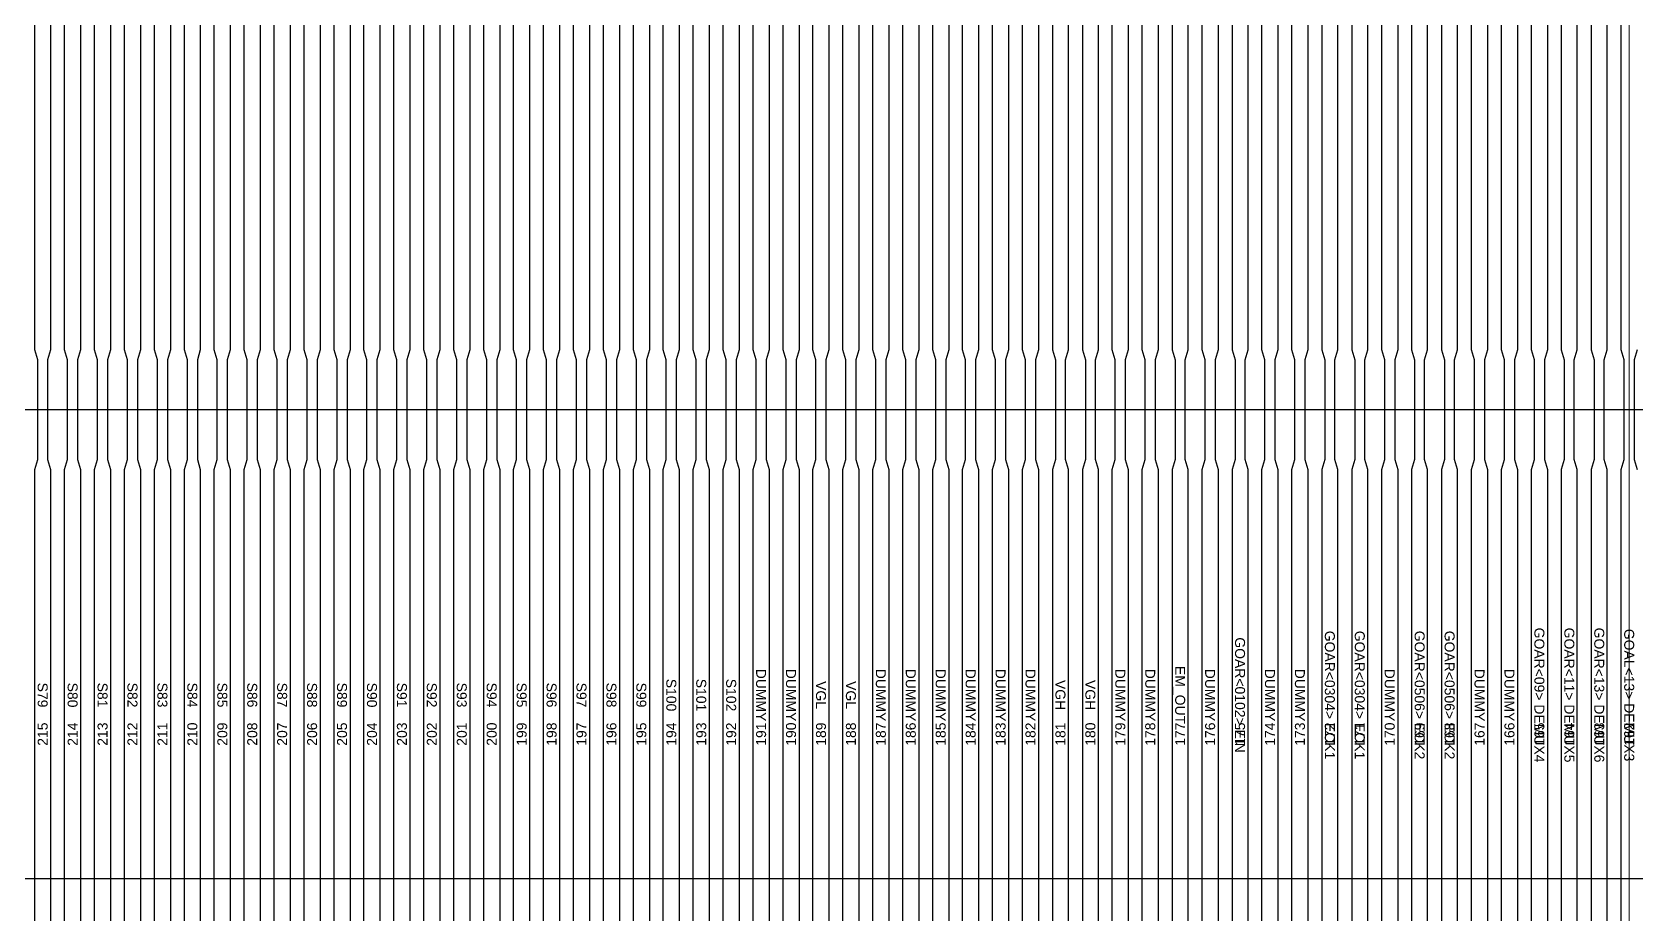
# Model space of a CAD drawing. Extents: x 10 to 206, y -65 to 73.
# Drawn here: x 60.507 to 62.114, y 38.132 to 39.015 of the extents above; entities that cross this region are included whole.
import ezdxf
from ezdxf.enums import TextEntityAlignment as Align

# ---------------------------------------------------------------- set-up
doc = ezdxf.new("R2010")
doc.units = 0
doc.header["$LTSCALE"] = 0.5
for name, color, linetype in [('01 Copper', 3, 'Continuous'), ('03 Solder resist', 6, 'Continuous'), ('06 Cutline', 4, 'Continuous'), ('08 Dimension&pin assignment', 7, 'Continuous')]:
    doc.layers.add(name, color=color, linetype=linetype)
for name, color, linetype, lineweight in [('09 Center_line', 1, 'Continuous', 0), ('13 OL no.', 190, 'Continuous', 0), ('14 OL name', 220, 'Continuous', 0)]:
    doc.layers.add(name, color=color, linetype=linetype, lineweight=lineweight)
doc.styles.add('MBC_Arial_Font', font='arial.ttf')
doc.styles.get("Standard").update_dxf_attribs({"font": 'romans.shx', "width": 0.75, "bigfont": 'AllInOneBig.shx'})
doc.dimstyles.new('ISO-25', dxfattribs={"dimtxt": 0.5, "dimasz": 0.8, "dimexe": 0.1, "dimexo": 0.1, "dimgap": 0.1, "dimtad": 1, "dimdec": 3, "dimzin": 1, "dimdsep": 46, "dimtxsty": 'Standard', "dimcen": 0.5, "dimadec": 0, "dimazin": 0, "dimtfac": 1, "dimtdec": 3, "dimtmove": 0, "dimatfit": 3, "dimfxl": 0, "dimarcsym": 0})
doc.dimstyles.new('ISO-25$0', dxfattribs={"dimtxt": 0.5, "dimasz": 1, "dimexe": 0.1, "dimexo": 0.1, "dimgap": 0.1, "dimtad": 1, "dimdec": 3, "dimzin": 1, "dimdsep": 46, "dimtxsty": 'Standard', "dimcen": 0.5, "dimadec": 0, "dimazin": 0, "dimtfac": 1, "dimtdec": 3, "dimtmove": 0, "dimatfit": 3, "dimfxl": 0, "dimarcsym": 0})

# ---------------------------------------------------------------- blocks, each defined once
blk = doc.blocks.new('*D602')
at = {"layer": '08 Dimension&pin assignment', "color": 0, "lineweight": -2, "transparency": 16777216}
for p, q in [((55.9754, 38.2669), (55.9754, 46.9014)), ((62.1073, 42.4464), (62.1073, 46.9014)), ((55.9754, 46.8014), (49.3147, 46.8014)), ((61.3073, 46.8014), (56.7754, 46.8014))]:
    blk.add_line(p, q, dxfattribs=at)
at = {"layer": '08 Dimension&pin assignment', "color": 0, "transparency": 16777216}
for points in [[(56.7754, 46.9348), (56.7754, 46.6681), (55.9754, 46.8014)], [(61.3073, 46.6681), (61.3073, 46.9348), (62.1073, 46.8014)]]:
    blk.add_solid(points, dxfattribs=at)
at = {"layer": 'Defpoints', "color": 0, "transparency": 16777216}
for p in [(55.9754, 46.8014), (62.1073, 42.3464), (55.9754, 38.1669)]:
    blk.add_point(p, dxfattribs=at)
at = {"layer": '08 Dimension&pin assignment', "color": 0, "transparency": 16777216, "insert": (52.1557, 47.2824), "char_height": 0.5, "attachment_point": 5}
blk.add_mtext('6.1318644%%P{\\C2;0.1}(SR)', dxfattribs=at)
blk = doc.blocks.new('*D603')
at = {"layer": '08 Dimension&pin assignment', "color": 0, "lineweight": -2, "transparency": 16777216}
for p, q in [((57.0683, 38.6369), (57.0683, 48.9014)), ((67.1463, 38.6369), (67.1463, 48.9014)), ((57.8683, 48.8014), (66.3463, 48.8014))]:
    blk.add_line(p, q, dxfattribs=at)
at = {"layer": '08 Dimension&pin assignment', "color": 0, "transparency": 16777216}
for points in [[(57.8683, 48.9348), (57.8683, 48.6681), (57.0683, 48.8014)], [(66.3463, 48.6681), (66.3463, 48.9348), (67.1463, 48.8014)]]:
    blk.add_solid(points, dxfattribs=at)
at = {"layer": 'Defpoints', "color": 0, "transparency": 16777216}
for p in [(67.1463, 48.8014), (57.0683, 38.5369), (67.1463, 38.5369)]:
    blk.add_point(p, dxfattribs=at)
at = {"layer": '08 Dimension&pin assignment', "color": 0, "transparency": 16777216, "insert": (62.1073, 49.2824), "char_height": 0.5, "attachment_point": 5}
blk.add_mtext('*10.0780%%P0.003(Mark~Mark) after IC', dxfattribs=at)
blk = doc.blocks.new('*D605')
at = {"layer": '08 Dimension&pin assignment', "color": 0, "lineweight": -2, "transparency": 16777216}
for p, q in [((57.2792, 38.7952), (57.2792, 44.9014)), ((66.9353, 38.7952), (66.9353, 44.9014)), ((58.0792, 44.8014), (66.1353, 44.8014))]:
    blk.add_line(p, q, dxfattribs=at)
at = {"layer": '08 Dimension&pin assignment', "color": 0, "transparency": 16777216}
for points in [[(58.0792, 44.9348), (58.0792, 44.6681), (57.2792, 44.8014)], [(66.1353, 44.6681), (66.1353, 44.9348), (66.9353, 44.8014)]]:
    blk.add_solid(points, dxfattribs=at)
at = {"layer": 'Defpoints', "color": 0, "transparency": 16777216}
for p in [(66.9353, 44.8014), (57.2792, 38.6952), (66.9353, 38.6952)]:
    blk.add_point(p, dxfattribs=at)
at = {"layer": '08 Dimension&pin assignment', "color": 0, "transparency": 16777216, "insert": (62.1073, 45.2824), "char_height": 0.5, "attachment_point": 5}
blk.add_mtext('*P0.03*(323-1)*0.9996=*9.656136%%P0.003(Total pitch) after IC', dxfattribs=at)
blk = doc.blocks.new('*D608')
at = {"layer": '08 Dimension&pin assignment', "color": 0, "lineweight": -2, "transparency": 16777216}
for p, q in [((62.1073, 42.4464), (62.1073, 46.9014)), ((68.2391, 38.2669), (68.2391, 46.9014)), ((62.9073, 46.8014), (67.4391, 46.8014)), ((68.2391, 46.8014), (74.8998, 46.8014))]:
    blk.add_line(p, q, dxfattribs=at)
at = {"layer": '08 Dimension&pin assignment', "color": 0, "transparency": 16777216}
for points in [[(62.9073, 46.9348), (62.9073, 46.6681), (62.1073, 46.8014)], [(67.4391, 46.6681), (67.4391, 46.9348), (68.2391, 46.8014)]]:
    blk.add_solid(points, dxfattribs=at)
at = {"layer": 'Defpoints', "color": 0, "transparency": 16777216}
for p in [(68.2391, 46.8014), (62.1073, 42.3464), (68.2391, 38.1669)]:
    blk.add_point(p, dxfattribs=at)
at = {"layer": '08 Dimension&pin assignment', "color": 0, "transparency": 16777216, "insert": (72.0588, 47.2824), "char_height": 0.5, "attachment_point": 5}
blk.add_mtext('6.1318644%%P{\\C2;0.1}(SR)', dxfattribs=at)
blk = doc.blocks.new('*D629')
at = {"layer": '08 Dimension&pin assignment', "color": 0, "lineweight": -2, "transparency": 16777216}
for p, q in [((55.6423, 35.3125), (55.6423, 51.9014)), ((68.5723, 35.3125), (68.5723, 51.9014)), ((56.4423, 51.8014), (67.7723, 51.8014))]:
    blk.add_line(p, q, dxfattribs=at)
at = {"layer": '08 Dimension&pin assignment', "color": 0, "transparency": 16777216}
for points in [[(56.4423, 51.9348), (56.4423, 51.6681), (55.6423, 51.8014)], [(67.7723, 51.9348), (67.7723, 51.6681), (68.5723, 51.8014)]]:
    blk.add_solid(points, dxfattribs=at)
at = {"layer": '08 Dimension&pin assignment', "color": 0, "transparency": 16777216, "insert": (62.1073, 52.2824), "char_height": 0.5, "attachment_point": 5}
blk.add_mtext('12.930±0.1(Cutline)', dxfattribs=at)
blk = doc.blocks.new('*D632')
at = {"layer": '08 Dimension&pin assignment', "color": 0, "lineweight": -2, "transparency": 16777216}
for p, q in [((86.5948, 34.3764), (86.5948, 45.0329)), ((57.8573, 33.5764), (86.6948, 33.5764)), ((79.6948, 33.5764), (86.6948, 33.5764)), ((86.5948, 32.7764), (86.5948, 31.9764))]:
    blk.add_line(p, q, dxfattribs=at)
at = {"layer": '08 Dimension&pin assignment', "color": 0, "transparency": 16777216}
for points in [[(86.4614, 34.3764), (86.7281, 34.3764), (86.5948, 33.5764)], [(86.4614, 32.7764), (86.7281, 32.7764), (86.5948, 33.5764)]]:
    blk.add_solid(points, dxfattribs=at)
at = {"layer": '08 Dimension&pin assignment', "color": 0, "transparency": 16777216, "insert": (86.1138, 41.0847), "char_height": 0.5, "attachment_point": 5, "rotation": 90}
blk.add_mtext('0%%P1(%%C5mm Tape NG Hole)', dxfattribs=at)
blk = doc.blocks.new('*D635')
at = {"layer": '08 Dimension&pin assignment', "color": 0, "lineweight": -2, "transparency": 16777216}
for p, q in [((57.3051, 37.7672), (57.3051, 49.9014)), ((66.9094, 37.7672), (66.9094, 49.9014)), ((58.1051, 49.8014), (66.1094, 49.8014))]:
    blk.add_line(p, q, dxfattribs=at)
at = {"layer": '08 Dimension&pin assignment', "color": 0, "transparency": 16777216}
for points in [[(58.1051, 49.9348), (58.1051, 49.6681), (57.3051, 49.8014)], [(66.1094, 49.9348), (66.1094, 49.6681), (66.9094, 49.8014)]]:
    blk.add_solid(points, dxfattribs=at)
at = {"layer": 'Defpoints', "color": 0, "transparency": 16777216}
for p in [(66.9094, 49.8014), (57.3051, 37.6672), (66.9094, 37.6672)]:
    blk.add_point(p, dxfattribs=at)
at = {"layer": '08 Dimension&pin assignment', "color": 0, "transparency": 16777216, "insert": (62.1073, 50.2824), "char_height": 0.5, "width": 8.508446, "attachment_point": 5}
blk.add_mtext('9.604±0.1(Cutline)', dxfattribs=at)
blk = doc.blocks.new('*D638')
at = {"layer": '08 Dimension&pin assignment', "color": 0, "lineweight": -2, "transparency": 16777216}
for p, q in [((62.1073, 42.4464), (62.1073, 45.9014)), ((67.5223, 34.1764), (67.5223, 45.9014)), ((62.9073, 45.8014), (66.7223, 45.8014)), ((67.5223, 45.8014), (72.9508, 45.8014))]:
    blk.add_line(p, q, dxfattribs=at)
at = {"layer": '08 Dimension&pin assignment', "color": 0, "transparency": 16777216}
for points in [[(62.9073, 45.9348), (62.9073, 45.6681), (62.1073, 45.8014)], [(66.7223, 45.9348), (66.7223, 45.6681), (67.5223, 45.8014)]]:
    blk.add_solid(points, dxfattribs=at)
at = {"layer": '08 Dimension&pin assignment', "color": 0, "transparency": 16777216, "insert": (70.6365, 46.2824), "char_height": 0.5, "attachment_point": 5}
blk.add_mtext('5.415{\\A1;\\Fromans,bigfont|c128;%%P0.1\\Fromans,bigfont|c136;5\\Fromans,bigfont|c128;(\\Fromans,bigfont|c136;SR\\Fromans,bigfont|c128;)}', dxfattribs=at)
blk = doc.blocks.new('*D639')
at = {"layer": '08 Dimension&pin assignment', "color": 0, "lineweight": -2, "transparency": 16777216}
for p, q in [((56.6923, 34.1764), (56.6923, 45.9014)), ((62.1073, 42.4464), (62.1073, 45.9014)), ((61.3073, 45.8014), (57.4923, 45.8014))]:
    blk.add_line(p, q, dxfattribs=at)
at = {"layer": '08 Dimension&pin assignment', "color": 0, "transparency": 16777216}
for points in [[(57.4923, 45.9348), (57.4923, 45.6681), (56.6923, 45.8014)], [(61.3073, 45.9348), (61.3073, 45.6681), (62.1073, 45.8014)]]:
    blk.add_solid(points, dxfattribs=at)
at = {"layer": '08 Dimension&pin assignment', "color": 0, "transparency": 16777216, "insert": (59.3998, 46.2824), "char_height": 0.5, "attachment_point": 5}
blk.add_mtext('5.415{\\A1;\\Fromans,bigfont|c128;%%P0.1\\Fromans,bigfont|c136;5\\Fromans,bigfont|c128;(\\Fromans,bigfont|c136;SR\\Fromans,bigfont|c128;)}', dxfattribs=at)
blk = doc.blocks.new('*D644')
at = {"layer": '08 Dimension&pin assignment', "color": 0, "lineweight": -2, "transparency": 16777216}
for p, q in [((56.7683, 38.5369), (56.7683, 50.9014)), ((67.4463, 38.5369), (67.4463, 50.9014)), ((57.5683, 50.8014), (66.6463, 50.8014))]:
    blk.add_line(p, q, dxfattribs=at)
at = {"layer": '08 Dimension&pin assignment', "color": 0, "transparency": 16777216}
for points in [[(57.5683, 50.9348), (57.5683, 50.6681), (56.7683, 50.8014)], [(66.6463, 50.9348), (66.6463, 50.6681), (67.4463, 50.8014)]]:
    blk.add_solid(points, dxfattribs=at)
at = {"layer": '08 Dimension&pin assignment', "color": 0, "transparency": 16777216, "insert": (62.1073, 51.2824), "char_height": 0.5, "width": 7.421255, "attachment_point": 5}
blk.add_mtext('10.678±0.1(Cutline)', dxfattribs=at)
blk = doc.blocks.new('*D692')
at = {"layer": '08 Dimension&pin assignment', "color": 0, "lineweight": -2, "transparency": 16777216}
for p, q in [((57.1453, 33.9409), (57.1453, 43.8654)), ((67.0692, 33.9409), (67.0692, 43.8654)), ((57.9453, 43.7654), (66.2692, 43.7654)), ((67.0692, 43.7654), (78.7121, 43.7654))]:
    blk.add_line(p, q, dxfattribs=at)
at = {"layer": '08 Dimension&pin assignment', "color": 0, "transparency": 16777216}
for points in [[(57.9453, 43.8987), (57.9453, 43.632), (57.1453, 43.7654)], [(66.2692, 43.632), (66.2692, 43.8987), (67.0692, 43.7654)]]:
    blk.add_solid(points, dxfattribs=at)
at = {"layer": 'Defpoints', "color": 0, "transparency": 16777216}
for p in [(67.0692, 43.7654), (57.1453, 33.8409), (67.0692, 33.8409)]:
    blk.add_point(p, dxfattribs=at)
at = {"layer": '08 Dimension&pin assignment', "color": 0, "transparency": 16777216, "insert": (73.2907, 44.2463), "char_height": 0.5, "attachment_point": 5}
blk.add_mtext('{\\Fromans,chineset|c0;\\C2;9.9\\Fromans.shx,chineset.shx|c0;18*1.0006=9.9239508%%P0.005(I/L)}', dxfattribs=at)

msp = doc.modelspace()

# ---------------------------------------------------------------- linework, layer by layer
at = {"layer": '01 Copper'}
for points in [[(60.50989274, 35.47644271), (60.50989274, 38.57693204), (60.51289274, 38.58693204), (60.51289274, 38.68693204), (60.50989274, 38.69693204), (60.50989274, 39.81802861), (60.51475674, 39.82809273), (60.51475674, 41.15142951), (60.59975674, 41.15142951), (60.59975674, 41.03142951), (60.52475674, 41.03142951), (60.52475674, 39.82037911), (60.52589274, 39.81802861), (60.52589274, 38.69693204), (60.52289274, 38.68693204), (60.52289274, 38.58693204), (60.52589274, 38.57693204), (60.52589274, 35.47395462, -0.1359329595)], [(60.53988074, 35.4720005), (60.53988074, 38.57693204), (60.54288074, 38.58693204), (60.54288074, 38.68693204), (60.53988074, 38.69693204), (60.53988074, 39.81896109), (60.53675674, 39.82542496), (60.53675674, 41.01142951), (60.65175674, 41.01142951), (60.65175674, 41.03142951), (60.61475674, 41.03142951), (60.61475674, 41.15142951), (60.69975674, 41.15142951), (60.69975674, 41.03142951), (60.66275674, 41.03142951), (60.66275674, 41.00042951), (60.54675674, 41.00042951), (60.54675674, 39.83690709), (60.55588074, 39.81802862), (60.55588074, 38.69693204), (60.55288074, 38.68693204), (60.55288074, 38.58693204), (60.55588074, 38.57693204), (60.55588074, 35.4695124, -0.1359329595)], [(60.83976074, 35.42757832), (60.83976074, 38.57693204), (60.84276074, 38.58693204), (60.84276074, 38.68693204), (60.83976074, 38.69693204), (60.83976074, 39.8176046), (60.86775674, 39.87483771), (60.86775674, 41.00042951), (60.75175674, 41.00042951), (60.75175674, 41.03142951), (60.71475674, 41.03142951), (60.71475674, 41.15142951), (60.79975674, 41.15142951), (60.79975674, 41.03142951), (60.76275674, 41.03142951), (60.76275674, 41.01142951), (60.87775674, 41.01142951), (60.87775674, 39.86341975), (60.85576074, 39.81845262), (60.85576074, 38.69693204), (60.85276074, 38.68693204), (60.85276074, 38.58693204), (60.85576074, 38.57693204), (60.85576074, 35.42509023, -0.1359329595)], [(60.86974874, 35.4231361), (60.86974874, 38.57693204), (60.87274874, 38.58693204), (60.87274874, 38.68693204), (60.86974874, 38.69693204), (60.86974874, 39.81746326), (60.88975674, 39.85836625), (60.88975674, 41.03142951), (60.81475674, 41.03142951), (60.81475674, 41.15142951), (60.89975674, 41.15142951), (60.89975674, 39.84694829), (60.88574874, 39.81831129), (60.88574874, 38.69693204), (60.88274874, 38.68693204), (60.88274874, 38.58693204), (60.88574874, 38.57693204), (60.88574874, 35.42064801, -0.1359329595)], [(60.89973674, 35.41869388), (60.89973674, 38.57693204), (60.90273674, 38.58693204), (60.90273674, 38.68693204), (60.89973674, 38.69693204), (60.89973674, 39.81732192), (60.91475674, 39.84802779), (60.91475674, 41.15142951), (60.99975674, 41.15142951), (60.99975674, 41.03142951), (60.92475674, 41.03142951), (60.92475674, 39.83660982), (60.91573674, 39.81816995), (60.91573674, 38.69693204), (60.91273674, 38.68693204), (60.91273674, 38.58693204), (60.91573674, 38.57693204), (60.91573674, 35.41620579, -0.1359329595)], [(60.92972474, 35.41425167), (60.92972474, 38.57693204), (60.93272474, 38.58693204), (60.93272474, 38.68693204), (60.92972474, 38.69693204), (60.92972474, 39.81718059), (60.93675674, 39.83155633), (60.93675674, 41.01142951), (61.05175674, 41.01142951), (61.05175674, 41.03142951), (61.01475674, 41.03142951), (61.01475674, 41.15142951), (61.09975674, 41.15142951), (61.09975674, 41.03142951), (61.06275674, 41.03142951), (61.06275674, 41.00042951), (60.94675674, 41.00042951), (60.94675674, 39.82013836), (60.94572474, 39.81802861), (60.94572474, 38.69693204), (60.94272474, 38.68693204), (60.94272474, 38.58693204), (60.94572474, 38.57693204), (60.94572474, 35.41176357, -0.1359329595)], [(61.28958074, 36.12812007), (61.28958074, 38.57693204), (61.29258074, 38.58693204), (61.29258074, 38.68693204), (61.28958074, 38.69693204), (61.28958074, 39.81802861), (61.28975674, 39.81839277), (61.28975674, 41.03142951), (61.21475674, 41.03142951), (61.21475674, 41.15142951), (61.29975674, 41.15142951), (61.29975674, 39.83007906), (61.30558074, 39.81802861), (61.30558074, 38.69693204), (61.30258074, 38.68693204), (61.30258074, 38.58693204), (61.30558074, 38.57693204), (61.30558074, 36.3295184, 1)], [(61.31956874, 36.3295184), (61.31956874, 38.57693204), (61.32256874, 38.58693204), (61.32256874, 38.68693204), (61.31956874, 38.69693204), (61.31956874, 39.81896109), (61.31475674, 39.8289176), (61.31475674, 41.15142951), (61.39975674, 41.15142951), (61.39975674, 41.03142951), (61.32475674, 41.03142951), (61.32475674, 39.84039973), (61.33556874, 39.81802861), (61.33556874, 38.69693204), (61.33256874, 38.68693204), (61.33256874, 38.58693204), (61.33556874, 38.57693204), (61.33556874, 36.11753953, -0.1989123674)], [(61.66543674, 36.03063606), (61.66543674, 38.57693204), (61.66243674, 38.58693204), (61.66243674, 38.68693204), (61.66543674, 38.69693204), (61.66543674, 39.81896108), (61.67775674, 39.84445242), (61.67775674, 41.01142951), (61.56275674, 41.01142951), (61.56275674, 41.03142951), (61.59975674, 41.03142951), (61.59975674, 41.15142951), (61.51475674, 41.15142951), (61.51475674, 41.03142951), (61.55175674, 41.03142951), (61.55175674, 41.00042951), (61.66775674, 41.00042951), (61.66775674, 39.85593455), (61.64943674, 39.8180286), (61.64943674, 38.69693204), (61.65243674, 38.68693204), (61.65243674, 38.58693204), (61.64943674, 38.57693204), (61.64943674, 36.23684909, -0.1989123674)], [(61.72541274, 36.03196399), (61.72541274, 38.57693204), (61.72241274, 38.58693204), (61.72241274, 38.68693204), (61.72541274, 38.69693204), (61.72541274, 39.81802861), (61.72475674, 39.81940056), (61.72475674, 41.03142951), (61.79975674, 41.03142951), (61.79975674, 41.15142951), (61.71475674, 41.15142951), (61.71475674, 39.82908589), (61.70941274, 39.81802861), (61.70941274, 38.69693204), (61.71241274, 38.68693204), (61.71241274, 38.58693204), (61.70941274, 38.57693204), (61.70941274, 36.01243565, 0.1883551678)], [(62.08526874, 36.04324829), (62.08526874, 38.57693204), (62.08226874, 38.58693204), (62.08226874, 38.68693204), (62.08526874, 38.69693204), (62.08526874, 39.81716095), (62.07775674, 39.83256109), (62.07775674, 41.01142951), (61.96275674, 41.01142951), (61.96275674, 41.03142951), (61.99975674, 41.03142951), (61.99975674, 41.15142951), (61.91475674, 41.15142951), (61.91475674, 41.03142951), (61.95175674, 41.03142951), (61.95175674, 41.00042951), (62.06775674, 41.00042951), (62.06775674, 39.82112832), (62.06926874, 39.81802861), (62.06926874, 38.69693204), (62.07226874, 38.68693204), (62.07226874, 38.58693204), (62.06926874, 38.57693204), (62.06926874, 36.06260363, -0.1989123674)], [(62.16163868, 35.06127551), (62.07892941, 35.18596442, -0.1474768248), (62.06226274, 35.2412415), (62.06226274, 35.95053667, -0.1989123674), (62.0769074, 35.985892), (62.08461208, 35.99359668, 0.1989123674), (62.09925674, 36.02895202), (62.09925674, 38.57693204), (62.10225674, 38.58693204), (62.10225674, 38.68693204), (62.09925674, 38.69693204), (62.09925674, 39.81813707), (62.08975674, 39.83761276), (62.08975674, 41.03142951), (62.01475674, 41.03142951), (62.01475674, 41.15142951), (62.09975674, 41.15142951), (62.09975674, 39.84904553), (62.11525674, 39.81726941)], [(60.56986874, 35.46755828), (60.56986874, 38.57693204), (60.57286874, 38.58693204), (60.57286874, 38.68693204), (60.56986874, 38.69693204), (60.56986874, 39.81896109), (60.55875674, 39.84195294), (60.55875674, 40.98042951), (60.64775674, 40.98042951), (60.64775674, 40.86042951), (60.56875674, 40.86042951), (60.56875674, 39.85343507), (60.58586874, 39.81802862), (60.58586874, 38.69693204), (60.58286874, 38.68693204), (60.58286874, 38.58693204), (60.58586874, 38.57693204), (60.58586874, 35.46507019, -0.1359329595)], [(60.65983274, 35.45423163), (60.65983274, 38.57693204), (60.66283274, 38.58693204), (60.66283274, 38.68693204), (60.65983274, 38.69693204), (60.65983274, 39.81896111), (60.62475674, 39.89153688), (60.62475674, 40.56042951), (60.70175674, 40.56042951), (60.70175674, 40.86042951), (60.66275674, 40.86042951), (60.66275674, 40.98042951), (60.75175674, 40.98042951), (60.75175674, 40.86042951), (60.71275674, 40.86042951), (60.71275674, 40.54942951), (60.63475674, 40.54942951), (60.63475674, 39.90301901), (60.67583274, 39.81802864), (60.67583274, 38.69693204), (60.67283274, 38.68693204), (60.67283274, 38.58693204), (60.67583274, 38.57693204), (60.67583274, 35.45174353, -0.1359329595)], [(60.80977274, 35.43202054), (60.80977274, 38.57693204), (60.81277274, 38.58693204), (60.81277274, 38.68693204), (60.80977274, 38.69693204), (60.80977274, 39.81774593), (60.84575674, 39.89130917), (60.84575674, 40.86042951), (60.76675674, 40.86042951), (60.76675674, 40.98042951), (60.85575674, 40.98042951), (60.85575674, 39.87989121), (60.82577274, 39.81859396), (60.82577274, 38.69693204), (60.82277274, 38.68693204), (60.82277274, 38.58693204), (60.82577274, 38.57693204), (60.82577274, 35.42953244, -0.1359329595)], [(60.95971274, 35.40980945), (60.95971274, 38.57693204), (60.96271274, 38.58693204), (60.96271274, 38.68693204), (60.95971274, 38.69693204), (60.95971274, 39.81802861), (60.95875674, 39.82000667), (60.95875674, 40.98042951), (61.04775674, 40.98042951), (61.04775674, 40.86042951), (60.96875674, 40.86042951), (60.96875674, 39.8314888), (60.97571274, 39.81709614), (60.97571274, 38.69693204), (60.97271274, 38.68693204), (60.97271274, 38.58693204), (60.97571274, 38.57693204), (60.97571274, 35.40732136, -0.1359329595)], [(61.04967674, 35.3964828), (61.04967674, 38.57693204), (61.05267674, 38.58693204), (61.05267674, 38.68693204), (61.04967674, 38.69693204), (61.04967674, 39.81802863), (61.02475674, 39.86959061), (61.02475674, 40.56042951), (61.10175674, 40.56042951), (61.10175674, 40.86042951), (61.06275674, 40.86042951), (61.06275674, 40.98042951), (61.15175674, 40.98042951), (61.15175674, 40.86042951), (61.11275674, 40.86042951), (61.11275674, 40.54942951), (61.03475674, 40.54942951), (61.03475674, 39.88107274), (61.06567674, 39.81709615), (61.06567674, 38.69693204), (61.06267674, 38.68693204), (61.06267674, 38.58693204), (61.06567674, 38.57693204), (61.06567674, 35.3939947, -0.1359329595)], [(62.05528074, 36.0768999), (62.05528074, 38.57693204), (62.05228074, 38.58693204), (62.05228074, 38.68693204), (62.05528074, 38.69693204), (62.05528074, 39.81802861), (62.05575674, 39.81898378), (62.05575674, 40.98042951), (61.96675674, 40.98042951), (61.96675674, 40.86042951), (62.04575674, 40.86042951), (62.04575674, 39.83030553), (62.03928074, 39.81731046), (62.03928074, 38.69693204), (62.04228074, 38.68693204), (62.04228074, 38.58693204), (62.03928074, 38.57693204), (62.03928074, 36.09625524, -0.1989123674)], [(60.59985674, 35.46311606), (60.59985674, 38.57693204), (60.60285674, 38.58693204), (60.60285674, 38.68693204), (60.59985674, 38.69693204), (60.59985674, 39.8189611), (60.58075674, 39.85848092), (60.58075674, 40.84042951), (60.68675674, 40.84042951), (60.68675674, 40.72042951), (60.59075674, 40.72042951), (60.59075674, 39.86996305), (60.61585674, 39.81802863), (60.61585674, 38.69693204), (60.61285674, 38.68693204), (60.61285674, 38.58693204), (60.61585674, 38.57693204), (60.61585674, 35.46062797, -0.1359329595)], [(60.77978474, 35.43646276), (60.77978474, 38.57693204), (60.78278474, 38.58693204), (60.78278474, 38.68693204), (60.77978474, 38.69693204), (60.77978474, 39.81788727), (60.82375674, 39.90778063), (60.82375674, 40.72042951), (60.72775674, 40.72042951), (60.72775674, 40.84042951), (60.83375674, 40.84042951), (60.83375674, 39.89636267), (60.79578474, 39.8187353), (60.79578474, 38.69693204), (60.79278474, 38.68693204), (60.79278474, 38.58693204), (60.79578474, 38.57693204), (60.79578474, 35.43397466, -0.1359329595)], [(60.98970074, 35.40536723), (60.98970074, 38.57693204), (60.99270074, 38.58693204), (60.99270074, 38.68693204), (60.98970074, 38.69693204), (60.98970074, 39.81802862), (60.98075674, 39.83653465), (60.98075674, 40.84042951), (61.08675674, 40.84042951), (61.08675674, 40.72042951), (60.99075674, 40.72042951), (60.99075674, 39.84801678), (61.00570074, 39.81709614), (61.00570074, 38.69693204), (61.00270074, 38.68693204), (61.00270074, 38.58693204), (61.00570074, 38.57693204), (61.00570074, 35.40287914, -0.1359329595)], [(61.19961674, 35.37427171), (61.19961674, 38.57693204), (61.20261674, 38.58693204), (61.20261674, 38.68693204), (61.19961674, 38.69693204), (61.19961674, 39.8180286), (61.22375674, 39.86797672), (61.22375674, 40.72042951), (61.12775674, 40.72042951), (61.12775674, 40.84042951), (61.23375674, 40.84042951), (61.23375674, 39.85649459), (61.21561674, 39.81896108), (61.21561674, 38.69693204), (61.21261674, 38.68693204), (61.21261674, 38.58693204), (61.21561674, 38.57693204), (61.21561674, 35.37178361, -0.1359329595)], [(61.81537674, 36.3295184), (61.81537674, 38.57693204), (61.81237674, 38.58693204), (61.81237674, 38.68693204), (61.81537674, 38.69693204), (61.81537674, 39.81765067), (61.79075674, 39.86914055), (61.79075674, 40.72042951), (61.88675674, 40.72042951), (61.88675674, 40.84042951), (61.78075674, 40.84042951), (61.78075674, 39.85760008), (61.79937674, 39.81865851), (61.79937674, 38.69693204), (61.80237674, 38.68693204), (61.80237674, 38.58693204), (61.79937674, 38.57693204), (61.79937674, 36.04700813, -0.0669793499)], [(62.00929274, 36.12990685), (62.00929274, 38.57693204), (62.01229274, 38.58693204), (62.01229274, 38.68693204), (62.00929274, 38.69693204), (62.00929274, 39.81766952), (62.02375674, 39.84669371), (62.02375674, 40.72042951), (61.92775674, 40.72042951), (61.92775674, 40.84042951), (62.03375674, 40.84042951), (62.03375674, 39.83537196), (62.02529274, 39.81838767), (62.02529274, 38.69693204), (62.02229274, 38.68693204), (62.02229274, 38.58693204), (62.02529274, 38.57693204), (62.02529274, 36.11055151, -0.1989123674)], [(60.62984474, 35.45867384), (60.62984474, 38.57693204), (60.63284474, 38.58693204), (60.63284474, 38.68693204), (60.62984474, 38.69693204), (60.62984474, 39.8189611), (60.60275674, 39.8750089), (60.60275674, 40.70042951), (60.68675674, 40.70042951), (60.68675674, 40.58042951), (60.61275674, 40.58042951), (60.61275674, 39.88649103), (60.64584474, 39.81802863), (60.64584474, 38.69693204), (60.64284474, 38.68693204), (60.64284474, 38.58693204), (60.64584474, 38.57693204), (60.64584474, 35.45618575, -0.1359329595)], [(60.74979674, 35.44090497), (60.74979674, 38.57693204), (60.75279674, 38.58693204), (60.75279674, 38.68693204), (60.74979674, 38.69693204), (60.74979674, 39.81802861), (60.80175674, 39.92425209), (60.80175674, 40.58042951), (60.72775674, 40.58042951), (60.72775674, 40.70042951), (60.81175674, 40.70042951), (60.81175674, 39.91283413), (60.76579674, 39.81887663), (60.76579674, 38.69693204), (60.76279674, 38.68693204), (60.76279674, 38.58693204), (60.76579674, 38.57693204), (60.76579674, 35.43841688, -0.1359329595)], [(61.01968874, 35.40092501), (61.01968874, 38.57693204), (61.02268874, 38.58693204), (61.02268874, 38.68693204), (61.01968874, 38.69693204), (61.01968874, 39.81802862), (61.00275674, 39.85306263), (61.00275674, 40.70042951), (61.08675674, 40.70042951), (61.08675674, 40.58042951), (61.01275674, 40.58042951), (61.01275674, 39.86454476), (61.03568874, 39.81709615), (61.03568874, 38.69693204), (61.03268874, 38.68693204), (61.03268874, 38.58693204), (61.03568874, 38.57693204), (61.03568874, 35.39843692, -0.1359329595)], [(61.16962874, 35.37871393), (61.16962874, 38.57693204), (61.17262874, 38.58693204), (61.17262874, 38.68693204), (61.16962874, 38.69693204), (61.16962874, 39.81802859), (61.20175674, 39.88450471), (61.20175674, 40.58042951), (61.12775674, 40.58042951), (61.12775674, 40.70042951), (61.21175674, 40.70042951), (61.21175674, 39.87302257), (61.18562874, 39.81896107), (61.18562874, 38.69693204), (61.18262874, 38.68693204), (61.18262874, 38.58693204), (61.18562874, 38.57693204), (61.18562874, 35.37622583, -0.1359329595)], [(61.57547274, 36.21945363), (61.57547274, 38.57693204), (61.57247274, 38.58693204), (61.57247274, 38.68693204), (61.57547274, 38.69693204), (61.57547274, 39.81896107), (61.61175674, 39.89403637), (61.61175674, 40.70042951), (61.52775674, 40.70042951), (61.52775674, 40.58042951), (61.60175674, 40.58042951), (61.60175674, 39.90551851), (61.55947274, 39.81802859), (61.55947274, 38.69693204), (61.56247274, 38.68693204), (61.56247274, 38.58693204), (61.55947274, 38.57693204), (61.55947274, 36.3295184, -1)], [(61.84536474, 36.05790273), (61.84536474, 38.57693204), (61.84236474, 38.58693204), (61.84236474, 38.68693204), (61.84536474, 38.69693204), (61.84536474, 39.81752469), (61.81275674, 39.88572055), (61.81275674, 40.58042951), (61.88675674, 40.58042951), (61.88675674, 40.70042951), (61.80275674, 40.70042951), (61.80275674, 39.87418008), (61.82936474, 39.81853253), (61.82936474, 38.69693204), (61.83236474, 38.68693204), (61.83236474, 38.58693204), (61.82936474, 38.57693204), (61.82936474, 36.3295184, -1)], [(60.68982074, 35.44978941), (60.68982074, 38.57693204), (60.69282074, 38.58693204), (60.69282074, 38.68693204), (60.68982074, 38.69693204), (60.68982074, 39.81896111), (60.64675674, 39.90806486), (60.64675674, 40.52942951), (60.78675674, 40.52942951), (60.78675674, 40.40942951), (60.65675674, 40.40942951), (60.65675674, 39.91954699), (60.70582074, 39.81802864), (60.70582074, 38.69693204), (60.70282074, 38.68693204), (60.70282074, 38.58693204), (60.70582074, 38.57693204), (60.70582074, 35.44730132, -0.1359329595)], [(61.07966474, 35.39204058), (61.07966474, 38.57693204), (61.08266474, 38.58693204), (61.08266474, 38.68693204), (61.07966474, 38.69693204), (61.07966474, 39.81802863), (61.04675674, 39.88611859), (61.04675674, 40.52942951), (61.18675674, 40.52942951), (61.18675674, 40.40942951), (61.05675674, 40.40942951), (61.05675674, 39.89760072), (61.09566474, 39.81709616), (61.09566474, 38.69693204), (61.09266474, 38.68693204), (61.09266474, 38.58693204), (61.09566474, 38.57693204), (61.09566474, 35.38955249, -0.1359329595)], [(61.90534074, 36.3295184), (61.90534074, 38.57693204), (61.90234074, 38.58693204), (61.90234074, 38.68693204), (61.90534074, 38.69693204), (61.90534074, 39.81727273), (61.85675674, 39.91888054), (61.85675674, 40.40942951), (61.98675674, 40.40942951), (61.98675674, 40.52942951), (61.84675674, 40.52942951), (61.84675674, 39.90734007), (61.88934074, 39.81828057), (61.88934074, 38.69693204), (61.89234074, 38.68693204), (61.89234074, 38.58693204), (61.88934074, 38.57693204), (61.88934074, 36.07359446, -0.1989123674)], [(60.71980874, 35.44534719), (60.71980874, 38.57693204), (60.72280874, 38.58693204), (60.72280874, 38.68693204), (60.71980874, 38.69693204), (60.71980874, 39.81896112), (60.66875674, 39.92459284), (60.66875674, 40.38942951), (60.78675674, 40.38942951), (60.78675674, 40.26942951), (60.67875674, 40.26942951), (60.67875674, 39.93607497), (60.73580874, 39.81802864), (60.73580874, 38.69693204), (60.73280874, 38.68693204), (60.73280874, 38.58693204), (60.73580874, 38.57693204), (60.73580874, 35.4428591, -0.1359329595)], [(61.10965274, 35.38759836), (61.10965274, 38.57693204), (61.11265274, 38.58693204), (61.11265274, 38.68693204), (61.10965274, 38.69693204), (61.10965274, 39.81802864), (61.06875674, 39.90264657), (61.06875674, 40.38942951), (61.18675674, 40.38942951), (61.18675674, 40.26942951), (61.07875674, 40.26942951), (61.07875674, 39.9141287), (61.12565274, 39.81709616), (61.12565274, 38.69693204), (61.12265274, 38.68693204), (61.12265274, 38.58693204), (61.12565274, 38.57693204), (61.12565274, 35.38511027, -0.1359329595)], [(61.54548474, 36.3295184), (61.54548474, 38.57693204), (61.54248474, 38.58693204), (61.54248474, 38.68693204), (61.54548474, 38.69693204), (61.54548474, 39.81802863), (61.47875674, 39.9560956), (61.47875674, 40.26942951), (61.58675674, 40.26942951), (61.58675674, 40.38942951), (61.46875674, 40.38942951), (61.46875674, 39.94461347), (61.52948474, 39.8189611), (61.52948474, 38.69693204), (61.53248474, 38.68693204), (61.53248474, 38.58693204), (61.52948474, 38.57693204), (61.52948474, 36.23003417, -0.1989123674)], [(61.93532874, 36.08422712), (61.93532874, 38.57693204), (61.93232874, 38.58693204), (61.93232874, 38.68693204), (61.93532874, 38.69693204), (61.93532874, 39.81714675), (61.87875674, 39.93546053), (61.87875674, 40.26942951), (61.98675674, 40.26942951), (61.98675674, 40.38942951), (61.86875674, 40.38942951), (61.86875674, 39.92392007), (61.91932874, 39.81815459), (61.91932874, 38.69693204), (61.92232874, 38.68693204), (61.92232874, 38.58693204), (61.91932874, 38.57693204), (61.91932874, 36.3295184, -1)], [(61.13964074, 35.38315614), (61.13964074, 38.57693204), (61.14264074, 38.58693204), (61.14264074, 38.68693204), (61.13964074, 38.69693204), (61.13964074, 39.81802864), (61.09075674, 39.91917455), (61.09075674, 40.24942951), (61.18675674, 40.24942951), (61.18675674, 40.12942951), (61.10075674, 40.12942951), (61.10075674, 39.93065668), (61.15564074, 39.81709617), (61.15564074, 38.69693204), (61.15264074, 38.68693204), (61.15264074, 38.58693204), (61.15564074, 38.57693204), (61.15564074, 35.38066805, -0.1359329595)]]:
    msp.add_lwpolyline(points, format="xyb", dxfattribs=at)
for points in [[(61.27259274, 38.68693204), (61.27259274, 38.58693204), (61.27559274, 38.57693204), (61.27559274, 36.3295184, -1), (61.25959274, 36.3295184), (61.25959274, 38.57693204), (61.26259274, 38.58693204), (61.26259274, 38.68693204), (61.25959274, 38.69693204), (61.25959274, 39.81802861), (61.26775674, 39.83492076), (61.26775674, 41.00042951), (61.15175674, 41.00042951), (61.15175674, 41.03142951), (61.11475674, 41.03142951), (61.11475674, 41.15142951), (61.19975674, 41.15142951), (61.19975674, 41.03142951), (61.16275674, 41.03142951), (61.16275674, 41.01142951), (61.27775674, 41.01142951), (61.27775674, 39.82343862), (61.27559274, 39.81896109), (61.27559274, 38.69693204)], [(61.36255674, 38.68693204), (61.36255674, 38.58693204), (61.36555674, 38.57693204), (61.36555674, 36.3295184, -1), (61.34955674, 36.3295184), (61.34955674, 38.57693204), (61.35255674, 38.58693204), (61.35255674, 38.68693204), (61.34955674, 38.69693204), (61.34955674, 39.81896109), (61.33675674, 39.84544558), (61.33675674, 41.01142951), (61.45175674, 41.01142951), (61.45175674, 41.03142951), (61.41475674, 41.03142951), (61.41475674, 41.15142951), (61.49975674, 41.15142951), (61.49975674, 41.03142951), (61.46275674, 41.03142951), (61.46275674, 41.00042951), (61.34675674, 41.00042951), (61.34675674, 39.85692771), (61.36555674, 39.81802862), (61.36555674, 38.69693204)], [(61.69242474, 38.68693204), (61.69242474, 38.58693204), (61.69542474, 38.57693204), (61.69542474, 36.3295184, -1), (61.67942474, 36.3295184), (61.67942474, 38.57693204), (61.68242474, 38.58693204), (61.68242474, 38.68693204), (61.67942474, 38.69693204), (61.67942474, 39.81802861), (61.68975674, 39.83940657), (61.68975674, 41.03142951), (61.61475674, 41.03142951), (61.61475674, 41.15142951), (61.69975674, 41.15142951), (61.69975674, 39.82792444), (61.69542474, 39.81896109), (61.69542474, 38.69693204)], [(61.75240074, 38.68693204), (61.75240074, 38.58693204), (61.75540074, 38.57693204), (61.75540074, 36.3295184, -1), (61.73940074, 36.3295184), (61.73940074, 38.57693204), (61.74240074, 38.58693204), (61.74240074, 38.68693204), (61.73940074, 38.69693204), (61.73940074, 39.81891047), (61.73675674, 39.82444009), (61.73675674, 41.01142951), (61.85175674, 41.01142951), (61.85175674, 41.03142951), (61.81475674, 41.03142951), (61.81475674, 41.15142951), (61.89975674, 41.15142951), (61.89975674, 41.03142951), (61.86275674, 41.03142951), (61.86275674, 41.00042951), (61.74675674, 41.00042951), (61.74675674, 39.83598056), (61.75540074, 39.81790263), (61.75540074, 38.69693204)], [(61.24260474, 38.68693204), (61.24260474, 38.58693204), (61.24560474, 38.57693204), (61.24560474, 36.3295184, -1), (61.22960474, 36.3295184), (61.22960474, 38.57693204), (61.23260474, 38.58693204), (61.23260474, 38.68693204), (61.22960474, 38.69693204), (61.22960474, 39.8180286), (61.24575674, 39.85144874), (61.24575674, 40.86042951), (61.16675674, 40.86042951), (61.16675674, 40.98042951), (61.25575674, 40.98042951), (61.25575674, 39.83996661), (61.24560474, 39.81896108), (61.24560474, 38.69693204)], [(61.39254474, 38.68693204), (61.39254474, 38.58693204), (61.39554474, 38.57693204), (61.39554474, 36.3295184, -1), (61.37954474, 36.3295184), (61.37954474, 38.57693204), (61.38254474, 38.58693204), (61.38254474, 38.68693204), (61.37954474, 38.69693204), (61.37954474, 39.81896109), (61.35875674, 39.86197356), (61.35875674, 40.98042951), (61.44775674, 40.98042951), (61.44775674, 40.86042951), (61.36875674, 40.86042951), (61.36875674, 39.8734557), (61.39554474, 39.81802862), (61.39554474, 38.69693204)], [(61.48250874, 38.68693204), (61.48250874, 38.58693204), (61.48550874, 38.57693204), (61.48550874, 36.3295184, -1), (61.46950874, 36.3295184), (61.46950874, 38.57693204), (61.47250874, 38.58693204), (61.47250874, 38.68693204), (61.46950874, 38.69693204), (61.46950874, 39.8189611), (61.42475674, 39.9115575), (61.42475674, 40.56042951), (61.50175674, 40.56042951), (61.50175674, 40.86042951), (61.46275674, 40.86042951), (61.46275674, 40.98042951), (61.55175674, 40.98042951), (61.55175674, 40.86042951), (61.51275674, 40.86042951), (61.51275674, 40.54942951), (61.43475674, 40.54942951), (61.43475674, 39.92303964), (61.48550874, 39.81802862), (61.48550874, 38.69693204)], [(61.63244874, 38.68693204), (61.63244874, 38.58693204), (61.63544874, 38.57693204), (61.63544874, 36.3295184, -1), (61.61944874, 36.3295184), (61.61944874, 38.57693204), (61.62244874, 38.58693204), (61.62244874, 38.68693204), (61.61944874, 38.69693204), (61.61944874, 39.8180286), (61.64575674, 39.87246254), (61.64575674, 40.86042951), (61.56675674, 40.86042951), (61.56675674, 40.98042951), (61.65575674, 40.98042951), (61.65575674, 39.8609804), (61.63544874, 39.81896108), (61.63544874, 38.69693204)], [(61.78238874, 38.68693204), (61.78238874, 38.58693204), (61.78538874, 38.57693204), (61.78538874, 36.3295184, -1), (61.76938874, 36.3295184), (61.76938874, 38.57693204), (61.77238874, 38.58693204), (61.77238874, 38.68693204), (61.76938874, 38.69693204), (61.76938874, 39.81878449), (61.75875674, 39.84102009), (61.75875674, 40.98042951), (61.84775674, 40.98042951), (61.84775674, 40.86042951), (61.76875674, 40.86042951), (61.76875674, 39.85256055), (61.78538874, 39.81777665), (61.78538874, 38.69693204)], [(61.87235274, 38.68693204), (61.87235274, 38.58693204), (61.87535274, 38.57693204), (61.87535274, 36.3295184, -1), (61.85935274, 36.3295184), (61.85935274, 38.57693204), (61.86235274, 38.58693204), (61.86235274, 38.68693204), (61.85935274, 38.69693204), (61.85935274, 39.81840655), (61.82475674, 39.89076008), (61.82475674, 40.56042951), (61.90175674, 40.56042951), (61.90175674, 40.86042951), (61.86275674, 40.86042951), (61.86275674, 40.98042951), (61.95175674, 40.98042951), (61.95175674, 40.86042951), (61.91275674, 40.86042951), (61.91275674, 40.54942951), (61.83475674, 40.54942951), (61.83475674, 39.90230054), (61.87535274, 39.81739871), (61.87535274, 38.69693204)], [(61.42253274, 38.68693204), (61.42253274, 38.58693204), (61.42553274, 38.57693204), (61.42553274, 36.3295184, -1), (61.40953274, 36.3295184), (61.40953274, 38.57693204), (61.41253274, 38.58693204), (61.41253274, 38.68693204), (61.40953274, 38.69693204), (61.40953274, 39.81896109), (61.38075674, 39.87850154), (61.38075674, 40.84042951), (61.48675674, 40.84042951), (61.48675674, 40.72042951), (61.39075674, 40.72042951), (61.39075674, 39.88998368), (61.42553274, 39.81802862), (61.42553274, 38.69693204)], [(61.62375674, 39.88899052), (61.62375674, 40.72042951), (61.52775674, 40.72042951), (61.52775674, 40.84042951), (61.63375674, 40.84042951), (61.63375674, 39.87750839), (61.60546074, 39.81896107), (61.60546074, 38.69693204), (61.60246074, 38.68693204), (61.60246074, 38.58693204), (61.60546074, 38.57693204), (61.60546074, 36.3295184, -1), (61.58946074, 36.3295184), (61.58946074, 38.57693204), (61.59246074, 38.58693204), (61.59246074, 38.68693204), (61.58946074, 38.69693204), (61.58946074, 39.81802859)], [(61.45252074, 38.68693204), (61.45252074, 38.58693204), (61.45552074, 38.57693204), (61.45552074, 36.3295184, -1), (61.43952074, 36.3295184), (61.43952074, 38.57693204), (61.44252074, 38.58693204), (61.44252074, 38.68693204), (61.43952074, 38.69693204), (61.43952074, 39.8189611), (61.40275674, 39.89502952), (61.40275674, 40.70042951), (61.48675674, 40.70042951), (61.48675674, 40.58042951), (61.41275674, 40.58042951), (61.41275674, 39.90651166), (61.45552074, 39.81802862), (61.45552074, 38.69693204)], [(61.99230474, 38.68693204), (61.99230474, 38.58693204), (61.99530474, 38.57693204), (61.99530474, 36.3295184, -1), (61.97930474, 36.3295184), (61.97930474, 38.57693204), (61.98230474, 38.58693204), (61.98230474, 38.68693204), (61.97930474, 38.69693204), (61.97930474, 39.81802858), (62.00175674, 39.8630819), (62.00175674, 40.58042951), (61.92775674, 40.58042951), (61.92775674, 40.70042951), (62.01175674, 40.70042951), (62.01175674, 39.85176015), (61.99530474, 39.81874673), (61.99530474, 38.69693204)], [(61.51249674, 38.68693204), (61.51249674, 38.58693204), (61.51549674, 38.57693204), (61.51549674, 36.3295184, -1), (61.49949674, 36.3295184), (61.49949674, 38.57693204), (61.50249674, 38.58693204), (61.50249674, 38.68693204), (61.49949674, 38.69693204), (61.49949674, 39.8189611), (61.44675674, 39.92808549), (61.44675674, 40.52942951), (61.58675674, 40.52942951), (61.58675674, 40.40942951), (61.45675674, 40.40942951), (61.45675674, 39.93956762), (61.51549674, 39.81802863), (61.51549674, 38.69693204)], [(61.96231674, 38.68693204), (61.96231674, 38.58693204), (61.96531674, 38.57693204), (61.96531674, 36.3295184, -1), (61.94931674, 36.3295184), (61.94931674, 38.57693204), (61.95231674, 38.58693204), (61.95231674, 38.68693204), (61.94931674, 38.69693204), (61.94931674, 39.81802861), (61.89075674, 39.94050007), (61.89075674, 40.24942951), (61.98675674, 40.24942951), (61.98675674, 40.12942951), (61.90075674, 40.12942951), (61.90075674, 39.95204053), (61.96531674, 39.81702077), (61.96531674, 38.69693204)]]:
    msp.add_lwpolyline(points, format="xyb", close=True, dxfattribs=at)
msp.add_lwpolyline([(62.11525674, 38.69693204), (62.11225674, 38.68693204), (62.11225674, 38.58693204), (62.11525674, 38.57693204)], dxfattribs=at)
at = {"layer": '03 Solder resist'}
msp.add_lwpolyline([(69.6661237, 31.71147701), (69.37225674, 31.8875043), (69.37225674, 35.21245194, 0.3152987889), (68.6484789, 36.24611382), (67.70940985, 36.587907), (67.70940985, 37.39489425), (67.788677, 37.44607355, 0.2230807633), (68.23912115, 38.16693204), (55.97539234, 38.16693204, 0.2230807633), (56.42583649, 37.44607355), (56.50510364, 37.39489425), (56.50510364, 36.587907), (55.56603459, 36.24611382, 0.3152987889), (54.84225674, 35.21245194), (54.84225674, 31.8875043), (54.54838979, 31.71147701, 0.2636431542), (54.06225674, 30.85360711), (54.06225674, 30.15960799), (70.15225674, 30.15960799), (70.15225674, 30.85360711, 0.2636431542)], format="xyb", close=True, dxfattribs=at)
at = {"layer": '06 Cutline'}
msp.add_lwpolyline([(69.15225674, 28.55960799), (55.06225674, 28.55960799, -0.4142135624), (54.86225674, 28.75960799), (54.86225674, 30.85360711, -0.2636431542), (54.95948335, 31.02518109), (55.49641683, 31.34680605, 0.2636431542), (55.64225674, 31.60416702), (55.64225674, 35.21245194, -0.3152987889), (55.8396507, 35.49435972), (57.10770968, 35.95589545, 0.3152987889), (57.30510364, 36.23780323), (57.30510364, 37.66722836, 0.2546712192), (57.16782972, 37.91926054), (56.85977269, 38.11815939, -0.2546712192), (56.76825674, 38.28618085), (56.76825674, 38.43693204, -0.4142135624), (56.96825674, 38.63693204), (67.24625674, 38.63693204, -0.4142135624)], format="xyb", dxfattribs=at)
at = {"layer": '09 Center_line'}
msp.add_lwpolyline([(62.10725674, 43.69518204), (62.10725674, 26.11785799)], dxfattribs=at)

# ---------------------------------------------------------------- texts
at = {"layer": '13 OL no.', "style": 'MBC_Arial_Font'}
for s, p in [('215', (60.51789274, 38.3117711)), ('214', (60.54788074, 38.3117711)), ('213', (60.57786874, 38.3117711)), ('212', (60.60785674, 38.3117711)), ('211', (60.63784474, 38.3117711)), ('210', (60.66783274, 38.3117711)), ('209', (60.69782074, 38.3117711)), ('208', (60.72780874, 38.3117711)), ('207', (60.75779674, 38.3117711)), ('206', (60.78778474, 38.3117711)), ('205', (60.81777274, 38.3117711)), ('204', (60.84776074, 38.3117711)), ('203', (60.87774874, 38.3117711)), ('202', (60.90773674, 38.3117711)), ('201', (60.93772474, 38.3117711)), ('200', (60.96771274, 38.3117711)), ('199', (60.99770074, 38.3117711)), ('198', (61.02768874, 38.3117711)), ('197', (61.05767674, 38.3117711)), ('196', (61.08766474, 38.3117711)), ('195', (61.11765274, 38.3117711)), ('194', (61.14764074, 38.3117711)), ('193', (61.17762874, 38.3117711)), ('192', (61.20761674, 38.3117711)), ('191', (61.23760474, 38.3117711)), ('190', (61.26759274, 38.3117711)), ('189', (61.29758074, 38.3117711)), ('188', (61.32756874, 38.3117711)), ('187', (61.35755674, 38.3117711)), ('186', (61.38754474, 38.3117711)), ('185', (61.41753274, 38.3117711)), ('184', (61.44752074, 38.3117711)), ('183', (61.47750874, 38.3117711)), ('182', (61.50749674, 38.3117711)), ('181', (61.53748474, 38.3117711)), ('180', (61.56747274, 38.3117711)), ('179', (61.59746074, 38.3117711)), ('178', (61.62744874, 38.3117711)), ('177', (61.65743674, 38.3117711)), ('176', (61.68742474, 38.3117711)), ('175', (61.71741274, 38.3117711)), ('174', (61.74740074, 38.3117711)), ('173', (61.77738874, 38.3117711)), ('172', (61.80737674, 38.3117711)), ('171', (61.83736474, 38.3117711)), ('170', (61.86735274, 38.3117711)), ('169', (61.89734074, 38.3117711)), ('168', (61.92732874, 38.3117711)), ('167', (61.95731674, 38.3117711)), ('166', (61.98730474, 38.3117711)), ('165', (62.01729274, 38.3117711)), ('164', (62.04728074, 38.3117711)), ('163', (62.07726874, 38.3117711)), ('162', (62.10725674, 38.3117711))]:
    msp.add_text(s, height=0.01, rotation=90, dxfattribs=at).set_placement(p, align=Align.MIDDLE_CENTER)
at = {"layer": '14 OL name', "style": 'MBC_Arial_Font'}
for s, p in [('GOAR<09> DEMUX4', (62.01729274, 38.35091958)), ('GOAR<11> DEMUX5', (62.04728074, 38.35091958)), ('GOAR<13> DEMUX6', (62.07726874, 38.35091958)), ('GOAR<0102> EIN', (61.71741274, 38.35091958)), ('GOAR<0304> ECK1', (61.80737674, 38.35091958)), ('GOAR<0304> ECK1', (61.83736474, 38.35091958)), ('GOAR<0506> ECK2', (61.89734074, 38.35091958)), ('GOAR<0506> ECK2', (61.92732874, 38.35091958)), ('GOAL<13> DEMUX3', (62.10725674, 38.35091958)), ('DUMMY', (61.23760474, 38.35091958)), ('DUMMY', (61.26759274, 38.35091958)), ('DUMMY', (61.35755674, 38.35091958)), ('DUMMY', (61.38754474, 38.35091958)), ('DUMMY', (61.41753274, 38.35091958)), ('DUMMY', (61.44752074, 38.35091958)), ('DUMMY', (61.47750874, 38.35091958)), ('DUMMY', (61.50749674, 38.35091958)), ('DUMMY', (61.59746074, 38.35091958)), ('DUMMY', (61.62744874, 38.35091958)), ('EM_OUT', (61.65743674, 38.35091958)), ('DUMMY', (61.68742474, 38.35091958)), ('DUMMY', (61.74740074, 38.35091958)), ('DUMMY', (61.77738874, 38.35091958)), ('DUMMY', (61.86735274, 38.35091958)), ('DUMMY', (61.95731674, 38.35091958)), ('DUMMY', (61.98730474, 38.35091958)), ('S79', (60.51789274, 38.35091958)), ('S80', (60.54788074, 38.35091958)), ('S81', (60.57786874, 38.35091958)), ('S82', (60.60785674, 38.35091958)), ('S83', (60.63784474, 38.35091958)), ('S84', (60.66783274, 38.35091958)), ('S85', (60.69782074, 38.35091958)), ('S86', (60.72780874, 38.35091958)), ('S87', (60.75779674, 38.35091958)), ('S88', (60.78778474, 38.35091958)), ('S89', (60.81777274, 38.35091958)), ('S90', (60.84776074, 38.35091958)), ('S91', (60.87774874, 38.35091958)), ('S92', (60.90773674, 38.35091958)), ('S93', (60.93772474, 38.35091958)), ('S94', (60.96771274, 38.35091958)), ('S95', (60.99770074, 38.35091958)), ('S96', (61.02768874, 38.35091958)), ('S97', (61.05767674, 38.35091958)), ('S98', (61.08766474, 38.35091958)), ('S99', (61.11765274, 38.35091958)), ('S100', (61.14764074, 38.35091958)), ('S101', (61.17762874, 38.35091958)), ('S102', (61.20761674, 38.35091958)), ('VGL', (61.29758074, 38.35091958)), ('VGL', (61.32756874, 38.35091958)), ('VGH', (61.53748474, 38.35091958)), ('VGH', (61.56747274, 38.35091958))]:
    msp.add_text(s, height=0.01, rotation=270, dxfattribs=at).set_placement(p, align=Align.MIDDLE_CENTER)

# ---------------------------------------------------------------- dimensions: what is measured, and where the dimension line sits
at = {"layer": '08 Dimension&pin assignment'}
for base, p1, p2, text, override, picture, middle in [((68.57225674, 51.80142951), (55.64225674, 35.21245194), (68.57225674, 35.21245194), '<>±0.1(Cutline)', {"dimadec": 3}, '*D629', (62.10725674, 51.80142951)), ((67.14625674, 48.80142951), (57.06825674, 38.53693204), (67.14625674, 38.53693204), '*<>%%P0.003(Mark~Mark) after IC', {"dimdec": 4, "dimtxsty": 'Standard', "dimadec": 3}, '*D603', (62.10725674, 48.80142951)), ((55.9753923402, 46.8014295119), (62.1072567431, 42.3464295119), (55.9753923402, 38.1669320432), '<>%%P{\\C2;0.1}(SR)', {"dimdec": 8, "dimzin": 9, "dimtxsty": 'Standard', "dimadec": 3}, '*D602', (52.1557494831, 46.8014295119)), ((66.9353247431, 44.8014295119), (57.2791887431, 38.6951820432), (66.9353247431, 38.6951820432), '*P0.03*(323-1)*0.9996=*<>%%P0.003(Total pitch) after IC', {"dimdec": 8, "dimzin": 8, "dimtxsty": 'Standard', "dimadec": 3}, '*D605', (62.1072567431, 44.8014295119)), ((62.10725674, 45.80142951), (67.52225674, 34.07642951), (62.10725674, 42.34642951), '<>{\\A1;\\Fromans,bigfont|c128;%%P0.1\\Fromans,bigfont|c136;5\\Fromans,bigfont|c128;(\\Fromans,bigfont|c136;SR\\Fromans,bigfont|c128;)}', {"dimzin": 8, "dimadec": 3}, '*D638', (70.63654246, 45.80142951))]:
    dim = msp.add_linear_dim(base=base, p1=p1, p2=p2, text=text, dimstyle='ISO-25', override=override, dxfattribs=at)
    dim.commit()
    dim.dimension.update_dxf_attribs({"geometry": picture, "text_midpoint": middle, "dimtype": 160})
for base, p1, p2, text, dimstyle, override, picture, middle in [((67.44625674, 50.80142951), (56.76825674, 38.43693204), (67.44625674, 38.43693204), '<>±0.1(Cutline)', 'ISO-25$0', {"dimasz": 0.8, "dimadec": 3, "dimfxl": 1.25}, '*D644', (62.10725674, 51.28238189)), ((66.90940985, 49.80142951), (57.30510364, 37.66722836), (66.90940985, 37.66722836), '<>±0.1(Cutline)', 'ISO-25$0', {"dimasz": 0.8, "dimadec": 3, "dimfxl": 1.25}, '*D635', (62.10725674, 50.28238189)), ((56.69225674, 45.80142951), (62.10725674, 42.34642951), (56.69225674, 34.07642951), '<>{\\A1;\\Fromans,bigfont|c128;%%P0.1\\Fromans,bigfont|c136;5\\Fromans,bigfont|c128;(\\Fromans,bigfont|c136;SR\\Fromans,bigfont|c128;)}', 'ISO-25', {"dimzin": 8, "dimadec": 3}, '*D639', (59.39975674, 46.28238189))]:
    dim = msp.add_linear_dim(base=base, p1=p1, p2=p2, text=text, dimstyle=dimstyle, override=override, dxfattribs=at)
    dim.commit()
    dim.dimension.update_dxf_attribs({"geometry": picture, "text_midpoint": middle})
for base, p1, p2, angle, text, override, picture, middle in [((68.239121146, 46.8014295119), (62.1072567431, 42.3464295119), (68.239121146, 38.1669320432), 180, '<>%%P{\\C2;0.1}(SR)', {"dimdec": 8, "dimzin": 9, "dimtxsty": 'Standard', "dimadec": 3}, '*D608', (72.0587640031, 46.8014295119)), ((86.5947567431, 33.5764295119), (79.5947567431, 33.5764295119), (57.7572567431, 33.5764295119), 90, '<>%%P1(%%C5mm Tape NG Hole)', {"dimzin": 8, "dimadec": 3}, '*D632', (86.5947567431, 41.0846795121))]:
    dim = msp.add_linear_dim(base=base, p1=p1, p2=p2, angle=angle, text=text, dimstyle='ISO-25', override=override, dxfattribs=at)
    dim.commit()
    dim.dimension.update_dxf_attribs({"geometry": picture, "text_midpoint": middle, "dimtype": 160})
at = {"layer": '08 Dimension&pin assignment', "color": 2}
dim = msp.add_linear_dim(base=(67.0692321431, 43.7653682511), p1=(57.1452813431, 33.8409295119), p2=(67.0692321431, 33.8409295119), text='{\\Fromans,chineset|c0;\\C2;9.9\\Fromans.shx,chineset.shx|c0;18*1.0006=<>%%P0.005(I/L)}', dimstyle='ISO-25', override={"dimdec": 8, "dimzin": 8, "dimtxsty": 'Standard', "dimadec": 3}, dxfattribs=at)
dim.commit()
dim.dimension.update_dxf_attribs({"geometry": '*D692', "text_midpoint": (73.2906607145, 44.2463206321)})

doc.saveas('drawing.dxf')
